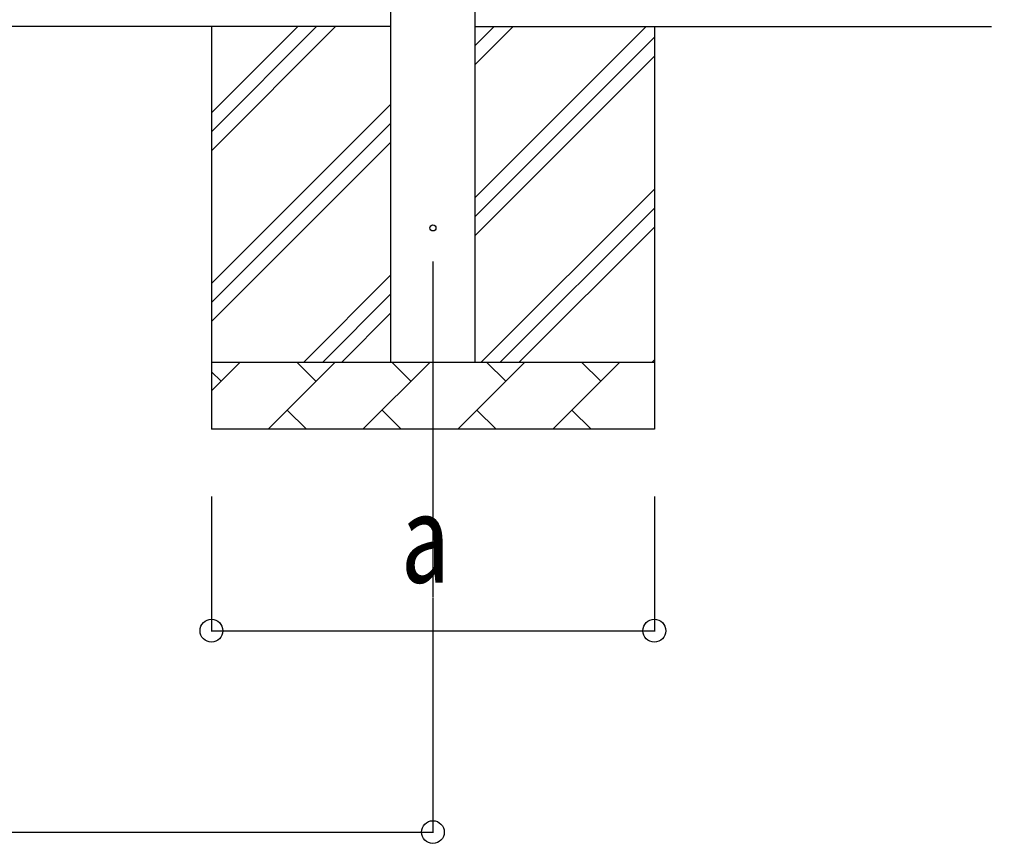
# Model space of a CAD drawing. Units: millimetres, scale not verified. Extents: x -16820 to 16820, y -11880 to 11880.
# Drawn here: x -7534 to -6085, y -6301 to -5073 of the extents above; entities that cross this region are included whole.
import ezdxf
from ezdxf.enums import TextEntityAlignment as Align

# ---------------------------------------------------------------- set-up
doc = ezdxf.new("R2010")
doc.units = ezdxf.units.MM
doc.header["$LTSCALE"] = 50
for name, color, linetype in [('0-3_YKK_12', 2, 'Continuous'), ('0-4_YKK_13', 4, 'Continuous'), ('0-5_YKK_A1', 4, 'Continuous'), ('0-6_YKK_D', 6, 'Continuous')]:
    doc.layers.add(name, color=color, linetype=linetype)
doc.styles.add('ＭＳ ゴシック', font='')
doc.styles.get('ＭＳ ゴシック').set_extended_font_data('MS Gothic')

msp = doc.modelspace()

# ---------------------------------------------------------------- linework, layer by layer
at = {"layer": '0-3_YKK_12'}
msp.add_line((-6917.82, -5433.85), (-6917.82, -5933.85), dxfattribs=at)
at = {"layer": '0-4_YKK_13'}
msp.add_circle((-6917.82, -5383.85), 4.5, dxfattribs=at)
at = {"layer": '0-5_YKK_A1'}
for p, q in [((-6980.32, -5583.85), (-6980.32, -2786.85)), ((-6855.32, -2786.85), (-6855.32, -5583.85)), ((-6980.32, -5083.85), (-14528.32, -5083.85)), ((-7247.82, -5083.85), (-7247.82, -5683.85)), ((-7247.82, -5268.9), (-7062.77, -5083.85)), ((-7247.82, -5240.61), (-7091.05, -5083.85)), ((-7247.82, -5212.33), (-7119.33, -5083.85)), ((-6855.32, -5083.85), (-6085.32, -5083.85)), ((-6855.32, -5338.95), (-6600.22, -5083.85)), ((-6855.32, -5140.96), (-6798.21, -5083.85)), ((-6855.32, -5112.67), (-6826.49, -5083.85)), ((-6587.82, -5083.85), (-6587.82, -5683.85)), ((-6855.32, -5367.23), (-6587.82, -5099.73)), ((-6855.32, -5395.51), (-6587.82, -5128.01)), ((-7247.82, -5466.89), (-6980.32, -5199.39)), ((-7247.82, -5495.17), (-6980.32, -5227.67)), ((-7247.82, -5523.46), (-6980.32, -5255.96)), ((-6845.66, -5583.85), (-6587.82, -5326)), ((-6817.37, -5583.85), (-6587.82, -5354.29)), ((-6789.09, -5583.85), (-6587.82, -5382.57)), ((-7110.22, -5583.85), (-6980.32, -5453.95)), ((-7081.93, -5583.85), (-6980.32, -5482.23)), ((-7053.65, -5583.85), (-6980.32, -5510.51)), ((-7247.82, -5583.85), (-6587.82, -5583.85)), ((-7247.82, -5626.74), (-7204.92, -5583.85)), ((-7163.5, -5683.85), (-7063.5, -5583.85)), ((-7092.05, -5612.4), (-7120.61, -5583.85)), ((-7022.08, -5683.85), (-6922.08, -5583.85)), ((-6950.63, -5612.4), (-6979.19, -5583.85)), ((-6880.66, -5683.85), (-6780.66, -5583.85)), ((-6809.21, -5612.4), (-6837.77, -5583.85)), ((-6739.24, -5683.85), (-6639.24, -5583.85)), ((-6667.79, -5612.4), (-6696.34, -5583.85)), ((-6591.1, -5583.85), (-6587.82, -5580.56)), ((-7233.48, -5612.4), (-7247.82, -5598.06)), ((-7134.95, -5655.29), (-7106.39, -5683.85)), ((-6993.53, -5655.29), (-6964.97, -5683.85)), ((-6852.11, -5655.29), (-6823.55, -5683.85)), ((-6710.68, -5655.29), (-6682.13, -5683.85)), ((-6587.82, -5683.85), (-7247.82, -5683.85))]:
    msp.add_line(p, q, dxfattribs=at)
at = {"layer": '0-6_YKK_D'}
for p, q in [((-7247.82, -5783.85), (-7247.82, -5984.85)), ((-6587.82, -5783.85), (-6587.82, -5984.85)), ((-6917.82, -5934.85), (-6917.82, -6284.85)), ((-7247.82, -5983.85), (-6587.82, -5983.85)), ((-14590.82, -6283.85), (-6917.82, -6283.85))]:
    msp.add_line(p, q, dxfattribs=at)
for centre in [(-7247.82, -5983.85), (-6587.82, -5983.85), (-6917.82, -6283.85)]:
    msp.add_circle(centre, 17, dxfattribs=at)

# ---------------------------------------------------------------- texts
at = {"layer": '0-6_YKK_D', "style": 'ＭＳ ゴシック', "width": 0.8}
msp.add_text('a', height=132, dxfattribs=at).set_placement((-6965.82, -5951.85), align=Align.BOTTOM_LEFT)

doc.saveas('drawing.dxf')
